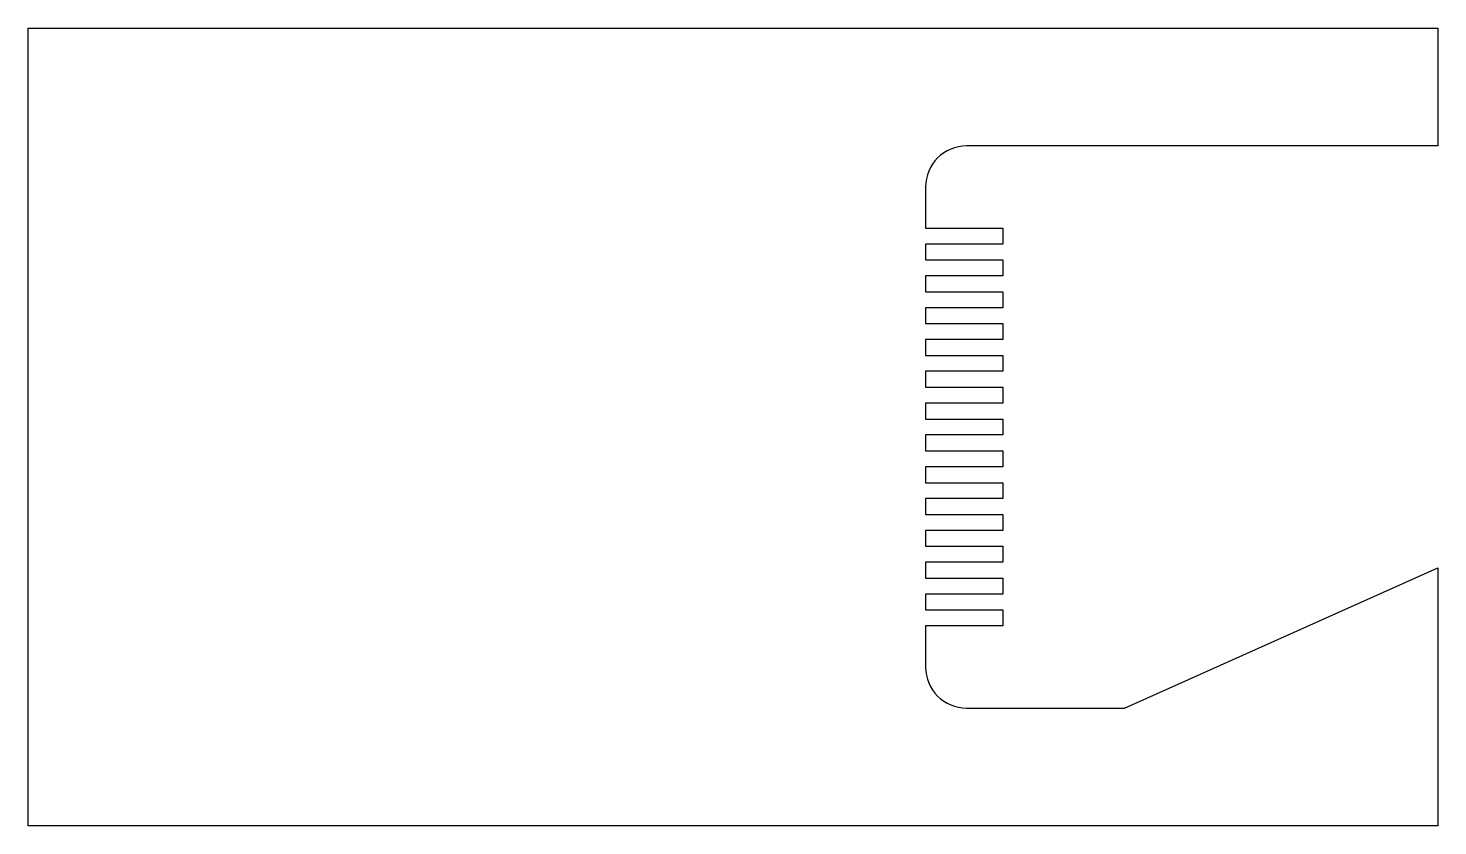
# Model space of a CAD drawing. Header units: millimetres. Extents: x -15.5 to 15.5, y -8.8 to 8.8.
import ezdxf

# ---------------------------------------------------------------- set-up
doc = ezdxf.new("R2010")
doc.units = ezdxf.units.MM
doc.layers.get('0').update_dxf_attribs({"linetype": 'CONTINUOUS'})

msp = doc.modelspace()

# ---------------------------------------------------------------- linework, layer by layer
msp.add_lwpolyline([(15.519, 6.185), (5.142, 6.185, 0.414214), (4.242, 5.284), (4.242, 4.375), (5.942, 4.375), (5.942, 4.025), (4.242, 4.025), (4.242, 3.675), (5.942, 3.675), (5.942, 3.325), (4.242, 3.325), (4.242, 2.975), (5.942, 2.975), (5.942, 2.625), (4.242, 2.625), (4.242, 2.275), (5.942, 2.275), (5.942, 1.925), (4.242, 1.925), (4.242, 1.575), (5.942, 1.575), (5.942, 1.225), (4.242, 1.225), (4.242, 0.875), (5.942, 0.875), (5.942, 0.525), (4.242, 0.525), (4.242, 0.175), (5.942, 0.175), (5.942, -0.175), (4.242, -0.175), (4.242, -0.525), (5.942, -0.525), (5.942, -0.875), (4.242, -0.875), (4.242, -1.225), (5.942, -1.225), (5.942, -1.575), (4.242, -1.575), (4.242, -1.925), (5.942, -1.925), (5.942, -2.275), (4.242, -2.275), (4.242, -2.625), (5.942, -2.625), (5.942, -2.975), (4.242, -2.975), (4.242, -3.325), (5.942, -3.325), (5.942, -3.675), (4.242, -3.675), (4.242, -4.025), (5.942, -4.025), (5.942, -4.375), (4.242, -4.375), (4.242, -5.284, 0.414214), (5.142, -6.185), (8.622, -6.185), (15.519, -3.098), (15.519, -8.776), (-15.519, -8.776), (-15.519, 8.776), (15.519, 8.776)], format="xyb", close=True)

doc.saveas('drawing.dxf')
